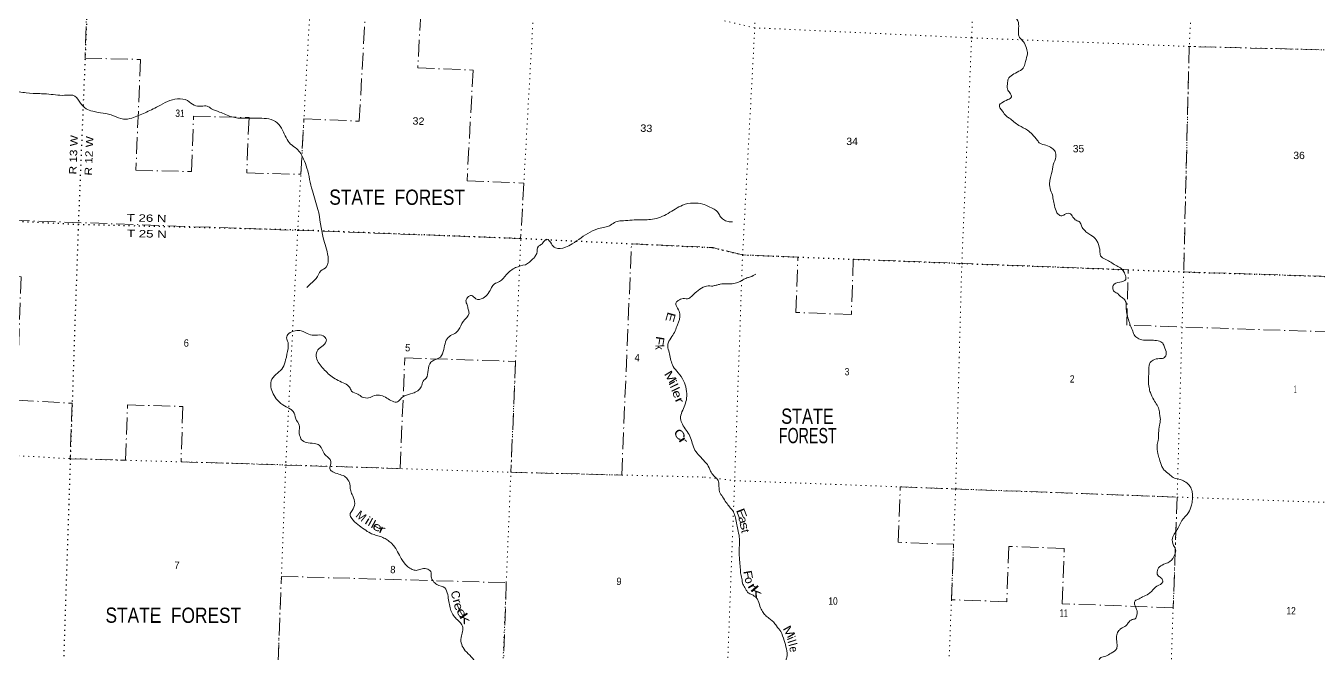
# Model space of a CAD drawing. Header units: feet. Extents: x -932108 to -739700, y 12311 to 202656.
# Drawn here: x -821515 to -790731, y 81120 to 96062 of the extents above; entities that cross this region are included whole.
import ezdxf
from ezdxf.enums import TextEntityAlignment as Align

# ---------------------------------------------------------------- set-up
doc = ezdxf.new("R2010")
doc.units = ezdxf.units.FT
doc.header["$LTSCALE"] = 80
doc.linetypes.add('DOT_DASHED', pattern=[7.7, 5, -1.2, 0.3, -1.2])
doc.linetypes.add('DOTTED', pattern=[1.5, 0.3, -1.2])
for name, color, linetype, lineweight in [('39', 7, 'Continuous', 13), ('44', 7, 'DOT_DASHED', 13), ('6', 7, 'DOTTED', 25), ('7', 7, 'DOTTED', 13)]:
    doc.layers.add(name, color=color, linetype=linetype, lineweight=lineweight)
doc.layers.add('41', color=7, linetype='Continuous')

msp = doc.modelspace()

# ---------------------------------------------------------------- linework, layer by layer
at = {"layer": '39'}
for points in [[(-798573.57, 97034.88), (-798617.42, 96921.21), (-798625.25, 96798.36), (-798620.02, 96640.81), (-798575.53, 96578.92), (-798416.56, 96565.97), (-798218.47, 96513.49), (-798120.59, 96482.24), (-798025.19, 96370.36), (-797973.45, 96282), (-797906.85, 96217.41), (-797863.46, 96054.66), (-797869.3, 95865.17), (-797845.47, 95787.76), (-797747.87, 95681.86), (-797682.06, 95526.49), (-797655.8, 95396.55), (-797703.72, 95216.42), (-797738, 95086.31), (-797860.32, 94979.08), (-798014.28, 94893), (-798114.31, 94789.13), (-798131.53, 94688.77), (-798136.4, 94596.1), (-798122.33, 94529.08), (-798060.39, 94444.45), (-798036.43, 94371.08), (-798123.19, 94305.13), (-798277.02, 94223.08), (-798320.71, 94180.03), (-798252.82, 94026.62), (-798159.44, 93914.79), (-798092.34, 93866.33), (-797859.75, 93689.7), (-797655.46, 93576.5), (-797541.43, 93480.18), (-797416.98, 93329.07), (-797360.46, 93264.79), (-797214.58, 93219.96), (-797073.61, 93147.03), (-796997.37, 93068.02), (-796979.18, 92938.32), (-797039.32, 92754.53), (-797079.98, 92547.95), (-797114.44, 92411.79), (-797127.38, 92319.37), (-797104.39, 92149.17), (-797054.63, 91996.32), (-797051.66, 91961.92), (-797019.67, 91821.71), (-796974.39, 91654.87), (-796922.46, 91572.56), (-796838.93, 91533.68), (-796744.55, 91585.27), (-796627.59, 91583.7), (-796554.12, 91480.56), (-796469.26, 91419.44), (-796409.67, 91389.37), (-796372.03, 91301.45), (-796318.21, 91215.05), (-796241.79, 91142.09), (-796144.96, 91076.57), (-796017.26, 90965.71), (-795973.7, 90873.57), (-795928.6, 90700.68), (-795913.95, 90587.23), (-795849.24, 90526.74), (-795726.09, 90464.44), (-795617.24, 90396.54), (-795500.19, 90332.42), (-795389.69, 90252.35), (-795332.47, 90145.67), (-795314.09, 90022.03), (-795457.28, 89957.81), (-795613.06, 89877.84), (-795621.47, 89801.42), (-795569.67, 89715.09), (-795515.94, 89691.24), (-795453.25, 89630.81), (-795380.36, 89574.09), (-795316.09, 89499.48), (-795301.49, 89384.02), (-795295.58, 89248.65), (-795248.84, 89063.6), (-795206.4, 88935.17), (-795148.28, 88792.15), (-795095.39, 88675.51), (-795000.71, 88606.02), (-794856.41, 88575.37), (-794733.28, 88577.65), (-794580.3, 88566.9)], [(-836051.87, 93276.66), (-835911, 93231.95), (-835700, 93262.95), (-835514, 93238.95), (-835435, 93252.95), (-835378, 93296.95), (-835298, 93297.95), (-835202, 93281.95), (-835115, 93372.95), (-835050, 93440.95), (-834916, 93448.95), (-834724, 93387.95), (-834615, 93280.95), (-834446, 93047.95), (-834294, 92935.95), (-834184, 92918.95), (-834121, 92968.95), (-834094, 93094.95), (-834065, 93200.95), (-833974, 93258.95), (-833831, 93303.95), (-833480, 93352.95), (-833259, 93415.95), (-833149, 93465.95), (-832872, 93471.95), (-832713, 93384.95), (-832579, 93299.95), (-832456, 93359.95), (-832383, 93412.95), (-832272, 93427.95), (-832172, 93441.95), (-832057, 93412.95), (-831911, 93416.95), (-831718, 93506.95), (-831507, 93578.95), (-831313, 93693.95), (-831287, 93780.95), (-831185, 93818.95), (-831061, 93797.95), (-830827, 93880.95), (-830642, 93872.95), (-830462, 93896.95), (-830430, 93980.95), (-830414, 94033.95), (-830274, 94050.95), (-830097, 94034.95), (-829959, 93971.95), (-829879, 93809.95), (-829747, 93702.95), (-829561, 93718.95), (-829382, 93753.95), (-829203, 93741.95), (-829025, 93711.95), (-828895, 93696.95), (-828760, 93781.95), (-828641, 93822.95), (-828449, 93852.95), (-828361, 93981.95), (-828335, 94103.95), (-828247, 94184.95), (-828150, 94188.95), (-827968, 94116.95), (-827842, 94147.95), (-827742, 94257.95), (-827648, 94336.95), (-827513, 94427.95), (-827371, 94447.95), (-827203, 94505.95), (-827085, 94532.95), (-826943, 94558.95), (-826833, 94543.95), (-826624, 94617.95), (-826386, 94772.95), (-826280, 94846.95), (-826009, 94913.95), (-825718, 94979.95), (-825585, 94966.95), (-825497, 94863.95), (-825390, 94784.95), (-825264, 94811.95), (-825113, 94857.95), (-824863, 94892.95), (-824502, 94903.95), (-824208, 94900.95), (-824049, 94942.95), (-823944, 94952.95), (-823783, 94900.95), (-823504, 94788.95), (-823315, 94775.95), (-823006, 94782.95), (-822643, 94787.95), (-822409, 94741.95), (-822132, 94630.95), (-821840, 94526.95), (-821506, 94466.95), (-821179, 94446.95), (-821022, 94441.95)], [(-821022, 94441.95), (-820809, 94416.95), (-820592, 94406.95), (-820345, 94386.95), (-820213, 94221.95), (-820082, 94088.95), (-819922, 94026.95), (-819424, 93920.95), (-819192, 93838.95), (-818990, 93865.95), (-818676, 93989.95), (-818367, 94143.95), (-818140, 94261.95), (-817900, 94323.95), (-817666, 94279.95), (-817505, 94169.95), (-817337, 94147.95), (-817192, 94147.95), (-817092, 94086.95), (-816902, 94008.95), (-816607, 93890.95), (-816314, 93859.95), (-815953, 93860.95), (-815726, 93842.95), (-815525, 93751.95), (-815401, 93576.95), (-815208, 93245.95), (-815062, 93130.95), (-814899, 92889.95), (-814820, 92670.95), (-814690, 92132.95), (-814558, 91688.95), (-814432, 91011.95), (-814317, 90564.95), (-814360, 90316.95), (-814485, 90223.95), (-814599, 90044.95), (-814727, 89922.95), (-814818, 89827.95)], [(-809614, 90372.95), (-809435, 90508.95), (-809394, 90555.95), (-809346, 90639.95), (-809303, 90809.95), (-809238, 90854.95), (-809162, 90938.95), (-809104, 90976.95), (-808996, 90866.95), (-808899, 90773.95), (-808663, 90787.95), (-808500, 90869.95), (-808073, 91149.95), (-807831, 91244.95), (-807691, 91272.95), (-807588, 91314.95), (-807462, 91393.95), (-807330, 91416.95), (-806924, 91441.95), (-806591, 91455.95), (-806214, 91594.95), (-805871, 91789.95), (-805613, 91841.95), (-805390, 91813.95), (-805118.62, 91696.83)], [(-804678.51, 91390.65), (-804787.15, 91400.03), (-804898.11, 91450.99), (-804964.71, 91512.84), (-805020.21, 91607.98), (-805118.62, 91696.83)], [(-812217, 83087.95), (-812314, 83115.95), (-812412, 83174.95), (-812813, 83744.95), (-812904.66, 83815.95), (-812957.99, 83847.95), (-813071.75, 83897.72), (-813185.51, 83933.27), (-813308, 83977.95), (-813452, 84070.95), (-813749, 84325.95), (-813791, 84423.95), (-813744, 84520.95), (-813681, 84681.95), (-813729, 84867.95), (-813777, 84982.95), (-813791, 85107.95), (-813842, 85251.95), (-813927, 85331.95), (-814206, 85438.95), (-814268, 85495.95), (-814258, 85605.95), (-814255, 85704.95), (-814340, 85799.95), (-814407, 85872.95), (-814510, 86058.95), (-814605, 86104.95), (-814787, 86126.95), (-814926, 86183.95), (-814984, 86278.95), (-815002, 86430.95), (-815002, 86549.95), (-815085, 86700.95), (-815145, 86876.95), (-815214, 86931.95), (-815351, 87006.95), (-815521, 87146.95), (-815676, 87462.95), (-815652, 87648.95), (-815521, 87786.95), (-815394, 87922.95), (-815326, 88104.95), (-815270, 88376.95), (-815270, 88519.95), (-815303, 88628.95), (-815253, 88730.95), (-815098, 88798.95), (-814954, 88794.95), (-814770, 88714.95), (-814613, 88693.95), (-814433, 88679.95), (-814356, 88585.95), (-814429, 88447.95), (-814558, 88344.95), (-814597, 88194.95), (-814453, 87924.95), (-814219, 87700.95), (-813918, 87539.95), (-813803, 87454.95), (-813756, 87361.95), (-813608, 87288.95), (-813500, 87219.95), (-813350, 87200.95), (-813211, 87255.95), (-813056, 87256.95), (-812915, 87194.95), (-812661, 87108.95), (-812585, 87176.95), (-812494, 87246.95), (-812300, 87311.95), (-812097, 87463.95), (-812049, 87598.95), (-811978, 87672.95), (-811933, 87856.95), (-811865, 88048.95), (-811771, 88109.95), (-811640, 88170.95), (-811561, 88354.95), (-811425, 88665.95), (-811299, 88732.95), (-811207, 88817.95), (-811099, 89020.95), (-810958, 89216.95), (-810976, 89309.95), (-811005, 89417.95), (-811031, 89509.95), (-810971, 89612.95), (-810903, 89639.95), (-810796, 89560.95), (-810624, 89575.95), (-810500, 89688.95), (-810419, 89828.95), (-810359, 89910.95), (-810232, 89969.95), (-810067, 90138.95), (-809847, 90302.95), (-809614, 90372.95)], [(-804125.74, 90148.91), (-804250.86, 90082.12), (-804342.42, 90056.68), (-804432.59, 90011.02), (-804522.89, 89961.32), (-804649.08, 89924.83), (-804816.86, 89913.84), (-804972.35, 89908.51), (-805051.7, 89886.73), (-805132.94, 89869.05), (-805169.46, 89862.09), (-805179, 89863.95)], [(-805179, 89863.95), (-805336, 89854.95), (-805501, 89758.95), (-805640, 89633.95), (-805725, 89568.95), (-805854, 89563.95), (-805977, 89516.95), (-806034, 89456.95), (-805989, 89333.95), (-805935, 89198.95), (-805992, 88940.95), (-806125, 88659.95), (-806217, 88506.95), (-806219, 88395.95), (-806182, 88246.95), (-806096, 87950.95), (-805975, 87797.95), (-805845, 87606.95), (-805785, 87408.95), (-805774, 87196.95), (-805885, 86864.95), (-805918, 86706.95), (-805875, 86571.95), (-805698, 86289.95), (-805576, 85955.95), (-805469, 85821.95), (-805344, 85678.95)], [(-794580.3, 88566.9), (-794450.6, 88520.55), (-794396.97, 88428.11), (-794351.81, 88257.23), (-794388.99, 88163.54), (-794506.82, 88136.88), (-794663.25, 88101.32), (-794744.65, 88013.02), (-794764.66, 87821.94), (-794775.28, 87608.38), (-794758.15, 87444.42), (-794727.5, 87326.44), (-794646.06, 87154.45), (-794514.83, 86896.19), (-794503.96, 86790.93), (-794488.86, 86691.6), (-794513.43, 86549.09), (-794531.25, 86364), (-794540.75, 86186.73), (-794566.96, 86056.37), (-794550.26, 85878.3), (-794513.87, 85750.06), (-794452.96, 85566.59), (-794402.99, 85486.37), (-794279.06, 85383.7), (-794186.7, 85304.19), (-794046.68, 85265.59), (-793940.99, 85226.03), (-793828.41, 85147.92), (-793753.17, 85036.66), (-793731.47, 84955.28), (-793724.66, 84783.56), (-793751.25, 84641.11), (-793816.99, 84471.62), (-793974.3, 84276.68), (-794070.78, 84091.98), (-794198.98, 83859.83), (-794178.06, 83687.68), (-794126.76, 83585.22), (-794146.49, 83468.79), (-794264.57, 83302.92), (-794371.05, 83251.7), (-794512.66, 83173.32), (-794566.78, 83053.91), (-794537.52, 82956.16), (-794456.5, 82901.21), (-794432.85, 82817.76), (-794571.18, 82715.06), (-794693.82, 82597.75), (-794770.5, 82531.49), (-794913.94, 82459.22), (-795028.73, 82400.18), (-795100.76, 82353.97), (-795095.62, 82258.97), (-795054.2, 82162.87), (-795048.36, 82025.48), (-795093.35, 81940.09), (-795160.61, 81917.94), (-795255.8, 81840.15), (-795312.46, 81769.25), (-795423.34, 81706.06), (-795475.28, 81657.21), (-795526.82, 81555.88), (-795530.49, 81436.94), (-795521.75, 81327.71), (-795528.71, 81233.09), (-795659.22, 81122.08), (-795788.49, 81051.38), (-795908.7, 81012.7), (-795980.31, 80849.43), (-796020.29, 80665.02), (-796027.09, 80509.86), (-795982.08, 80399.52), (-795912.7, 80294.49), (-795880.78, 80152.26), (-795927.05, 79959.98), (-796043.71, 79840.47), (-796133.02, 79691.87), (-796145.68, 79542.94), (-796128.86, 79368.9), (-796103.83, 79134.07), (-796123.22, 78963.15), (-796264.56, 78828.26), (-796436.19, 78692.28), (-796556.83, 78639.48), (-796674.97, 78602.74), (-796745.15, 78485.84), (-796754.68, 78373.14), (-796722.38, 78243.01), (-796671.38, 78130.47), (-796630.46, 78018.24)], [(-805344, 85678.95), (-805280.39, 85612.01), (-805206.51, 85456.39), (-805131.08, 85351.17), (-805041.11, 85259.63), (-805006.43, 85141.54), (-804987.65, 84965.42), (-804918.83, 84842.24), (-804830.16, 84708.37), (-804750.7, 84603.02), (-804657.69, 84479.1), (-804613.49, 84342.56), (-804578.16, 84180.05), (-804544.65, 84023.66), (-804515.93, 83843.19), (-804518.76, 83685.89), (-804520.45, 83500.31), (-804510.79, 83290.16), (-804493.97, 83116.12), (-804483.35, 83002.8), (-804455.39, 82862.71), (-804445.54, 82789.77), (-804422.91, 82738.63), (-804353.84, 82623.52), (-804307.39, 82559.54), (-804224.05, 82514.61), (-804113.49, 82436.57), (-804069.25, 82366.61), (-804012, 82195.36), (-803950.74, 82088.55), (-803876.77, 82001.54), (-803786.11, 81932.17), (-803707.48, 81865.19), (-803633.82, 81768.1), (-803531.05, 81633.79), (-803454.82, 81423.62), (-803394.47, 81222.01), (-803390.67, 81018.1), (-803403.3, 80935.76), (-803320.89, 80860.59), (-803134.87, 80743.91), (-802992.93, 80636.65), (-802927.33, 80539.81), (-802886.35, 80429.59), (-802916.15, 80313.47), (-803025.18, 80179.61), (-803133.56, 80001.33), (-803220.21, 79808.26), (-803228.99, 79719.75), (-803215.46, 79570.02), (-803158.92, 79310.01), (-803125.52, 79085.01), (-803111.92, 78937.29), (-803045.05, 78816.19), (-803016.75, 78752.77), (-802891.68, 78621.82), (-802784.19, 78509.56), (-802736.04, 78435.45), (-802814.78, 78302.67), (-802953.29, 78193.92), (-803101.67, 78026.96), (-803203.72, 77923.14), (-803279.75, 77812.48), (-803333.29, 77646.65), (-803341.52, 77445.12), (-803378.93, 77278.79), (-803484.82, 77181.15), (-803605.28, 77134.4), (-803694.52, 77118.97), (-803863.95, 76988.97), (-803923.8, 76879.83), (-803911.47, 76756.37), (-803876.48, 76517.2), (-803885.95, 76406.51), (-803949.89, 76295.47), (-804122.17, 76203.9), (-804238.29, 76167.11), (-804293.94, 76259.61), (-804307.91, 76395.23), (-804436.15, 76423.38), (-804560.83, 76370.7), (-804637.67, 76233.83), (-804652.85, 76068.84), (-804624.34, 75815.74), (-804586.22, 75612.79), (-804542.52, 75460.12), (-804552.73, 75325.24), (-804579.09, 75255.43), (-804595.97, 75100.58), (-804537.75, 75026.15), (-804432.24, 74980.54)], [(-805902.11, 69742.32), (-805965, 69814.95), (-805996, 69940.95), (-805952, 70063.95), (-805927, 70189.95), (-805954, 70259.95), (-806016, 70302.95), (-806075, 70335.95), (-806096, 70416.95), (-806095, 70541.95), (-806117, 70581.95), (-806201, 70606.95), (-806385, 70590.95), (-806535, 70647.95), (-806677, 70823.95), (-806829, 71039.95), (-806923, 71085.95), (-807063, 71172.95), (-807102, 71291.95), (-807102, 71430.95), (-807084, 71564.95), (-807114, 71715.95), (-807315, 72086.95), (-807449, 72358.95), (-807497, 72736.95), (-807510, 73128.95), (-807505, 73287.95), (-807576, 73371.95), (-807694, 73386.95), (-807818, 73377.95), (-807959, 73409.95), (-808141, 73484.95), (-808262, 73626.95), (-808553, 74020.95), (-808765, 74116.95), (-809434, 74290.95), (-809611, 74358.95), (-809696, 74523.95), (-809753, 74699.95), (-809889, 74864.95), (-810162, 75216.95), (-810191, 75331.95), (-810129, 75463.95), (-809921, 75614.95), (-809680, 75787.95), (-809617, 75941.95), (-809659, 76088.95), (-809781, 76431.95), (-809800, 76591.95), (-809721, 76694.95), (-809610, 76742.95), (-809543, 76806.95), (-809557, 76893.95), (-809698, 77135.95), (-809765, 77223.95), (-809840, 77252.95), (-809960, 77263.95), (-810046, 77330.95), (-810076, 77440.95), (-810155, 77649.95), (-810260, 77740.95), (-810423, 77844.95), (-810506, 77932.95), (-810534, 78032.95), (-810536, 78254.95), (-810557, 78415.95), (-810729, 78632.95), (-810879, 78846.95), (-810915, 78983.95), (-810821, 79118.95), (-810764, 79309.95), (-810830, 79463.95), (-810987, 79605.95), (-811161, 79780.95), (-811241, 80019.95), (-811196, 80239.95), (-811077, 80410.95), (-810898, 80537.95), (-810772, 80659.95), (-810785, 80776.95), (-810824, 80915.95), (-811077, 81217.95), (-811143, 81363.95), (-811140, 81530.95), (-811105, 81666.95), (-811115, 81761.95), (-811284, 81958.95), (-811409, 82199.95), (-811466, 82512.95), (-811537, 82673.95), (-811723, 82753.95), (-811816, 82838.95), (-811859, 82935.95), (-811871, 83060.95), (-811971, 83131.95), (-812106, 83119.95), (-812217, 83087.95)]]:
    msp.add_spline(points, degree=3, dxfattribs=at)
at = {"layer": '44'}
for points in [[(-787815, 105548.97), (-787979.61, 100800.14), (-788244.08, 95430.85), (-793801.43, 95570.96), (-793934.77, 90201.7), (-788424.89, 90026.72)], [(-820059, 96657.95), (-820104.76, 95292.19), (-818784.97, 95259.89), (-818892.47, 92621.73), (-817572.7, 92589.43), (-817518.95, 93908.51), (-816199.17, 93876.21), (-816252.92, 92557.13), (-814963.34, 92525.57), (-814890.74, 93843.29), (-813571.57, 93791.82), (-813427.87, 96399.81)], [(-812108.75, 96347.68), (-812179.78, 95058.52), (-810860.61, 95007.04), (-811005.87, 92370.7), (-809651.95, 92317.88), (-809727.98, 90999.84), (-822902.9, 91470.3), (-822948.28, 90150.89), (-821629.82, 90083.22), (-821730.83, 87146.19), (-820412.62, 87071.5), (-820458, 85751.95), (-819138.51, 85714.41), (-819093.14, 87033.66), (-817773.65, 86996.12), (-817819.02, 85676.87), (-812599.66, 85515.5), (-812488, 88153.24), (-809849.34, 88065.7), (-809961, 85427.95), (-807321.42, 85362.19), (-807088.16, 90872.66), (-805149.25, 90779.24)], [(-788424.89, 90026.72), (-788554.95, 85961.84), (-789874.13, 86008.58), (-789786.44, 88749.29), (-795292.1, 88932.21), (-795253.88, 90251.71), (-801804.46, 90503.26), (-801850.6, 89184.06), (-803169.59, 89235.71), (-803123.46, 90554.91), (-804442.46, 90606.56), (-805149.25, 90779.24)]]:
    msp.add_lwpolyline(points, dxfattribs=at)
for points in [[(-800684.52, 85080.69), (-794090.16, 84837.14), (-794184.45, 82198.82), (-796828.23, 82296.05), (-796777.73, 83615.09), (-798096.84, 83663.6), (-798147.34, 82344.57), (-799466.44, 82393.08), (-799415.95, 83712.12), (-800735.02, 83761.66)], [(-815427.33, 82949.07), (-810070.91, 82798.01), (-810250.33, 77460.26), (-811569.5, 77509.45), (-811603.34, 76189.79), (-814325.2, 76291.28), (-814211.52, 80273.74), (-815531, 80310.95)]]:
    msp.add_lwpolyline(points, close=True, dxfattribs=at)
at = {"layer": '6'}
for points in [[(-819632.29, 106686.12), (-819816, 102038.95), (-819828.98, 101757.84), (-820059, 96657.95), (-820052, 96586.95), (-820266, 91334.95), (-820458, 85751.95), (-820631, 80455.95), (-820813, 75192.95), (-820988, 69898.95), (-821190, 64529.95), (-821341, 60827.95)], [(-836102.41, 91911.96), (-830942, 91746.95), (-825600, 91525.95), (-823032.11, 91476.93), (-820266, 91334.95), (-815036, 91206.95), (-809727.98, 90999.84), (-805149.25, 90779.24)], [(-805149.25, 90779.24), (-804442.46, 90606.56), (-799219.95, 90402.06), (-793934.77, 90201.7), (-788424.89, 90026.72), (-783211.93, 89774.09), (-777973.17, 89573.12), (-774202.4, 89461.55)]]:
    msp.add_lwpolyline(points, dxfattribs=at)
at = {"layer": '7'}
for points in [[(-814400.6, 106496.05), (-814526, 101720.95), (-814747, 96451.95), (-815036, 91206.95), (-815320.02, 85680.06), (-815531, 80310.95), (-815682, 75020.95), (-815816, 69696.95), (-815934, 64366.95), (-816009, 60632.95)], [(-810563.12, 65075.52), (-810497, 69490.95), (-810318, 74820.95), (-810181, 80163.95), (-809961, 85427.95), (-809722, 91073.95), (-809430.98, 96241.84), (-809209, 101563.95), (-809107.37, 106304.98)], [(-803818.72, 106115.31), (-804034.42, 101415.42), (-804150.55, 96015.36), (-804442.46, 90606.56), (-804630.53, 85228.89), (-804837.11, 79839.67), (-805006.08, 74427.1), (-805160.05, 69304.64), (-805196.32, 67540.19)], [(-799911.91, 68950.04), (-799918.84, 69117.73), (-799750.51, 74247.82), (-799573.08, 79607.66), (-799365.45, 85031.15), (-799219.95, 90402.06), (-798985.59, 95776.3), (-798761.12, 101156.9), (-798482.01, 105925.18)], [(-793153.98, 105736.64), (-793507.17, 100925.21), (-793801.43, 95570.96), (-793934.77, 90201.7), (-794090.16, 84837.14), (-794281.63, 79479.74), (-794449.76, 74159.97), (-794590.43, 69010.87), (-794600.06, 68706.19)], [(-774016.7, 94859.51), (-777778.87, 94956.66), (-783018.53, 95193.98), (-788244.08, 95430.85), (-793801.43, 95570.96), (-798985.59, 95776.3), (-804150.55, 96015.36), (-804959, 96200.95)], [(-829562.76, 86173.67), (-825770, 86052.95), (-820458, 85751.95), (-815326, 85605.95), (-809961, 85427.95), (-805345, 85312.95)], [(-805345, 85312.95), (-804630.53, 85228.89), (-799365.45, 85031.15), (-794090.16, 84837.14), (-788597.02, 84642.5)]]:
    msp.add_lwpolyline(points, dxfattribs=at)

# ---------------------------------------------------------------- texts
at = {"layer": '41'}
for s, rotation, width, p in [('E', 254.518, 1.3, (-806251.79, 89148.31)), ('k', 270.79, 0.85, (-806518.43, 88404.73)), ('F', 260.603, 1.3, (-806512.16, 88575.01)), ('M', 301.578, 1.3, (-806243.89, 87648.27)), ('i', 299.137, 1.25, (-806191.58, 87516.7)), ('l', 296.038, 1.1, (-806163.91, 87444.73)), ('l', 296.197, 1.1, (-806130.51, 87357.31)), ('e', 291.595, 1.25, (-806091.33, 87255.83)), ('r', 294.626, 1.5, (-806031.36, 87102.62)), ('C', 302.118, 1.4, (-806025.73, 86274.3)), ('r', 304.116, 1.8, (-805935.18, 86134.39)), ('i', 328.688, 1.35, (-813424.54, 84194.37)), ('E', 291.274, 1.4, (-804556.65, 84408.96)), ('a', 285.243, 1.15, (-804524.34, 84270.67)), ('l', 331.65, 1.15, (-813354.54, 84150.59)), ('l', 331.444, 1.2, (-813282.28, 84102.87)), ('e', 331.408, 1.45, (-813185.23, 84043.38)), ('r', 335.687, 1.45, (-813065.48, 83978.49)), ('s', 286.78, 1.35, (-804490.61, 84123.11)), ('F', 280.114, 1.3, (-804407.91, 82969.9)), ('o', 284.783, 1.05, (-804378.44, 82832.9)), ('r', 301.711, 1.7, (-804291.42, 82655.34)), ('k', 309.656, 2.05, (-804184.58, 82529.36)), ('r', 286.531, 1.25, (-811330.31, 82331.69)), ('e', 291.194, 1.25, (-811298.42, 82200.18)), ('e', 302.025, 1.55, (-811212.67, 82030.65)), ('k', 304.796, 1.85, (-811130.09, 81891.58)), ('M', 299.395, 1.3, (-803421.28, 81581.53)), ('i', 292.936, 1.05, (-803376.98, 81441.99)), ('e', 278.066, 0.9, (-803320.51, 81199.02))]:
    msp.add_text(s, height=200, rotation=rotation, dxfattribs=dict(at, width=width)).set_placement(p, align=Align.CENTER)
for s, rotation, p in [('M', 321.739, (-813588.26, 84308.76)), ('t', 281.927, (-804469.93, 84008.65)), ('C', 283.488, (-811373.27, 82488.4)), ('l', 288.048, (-803364.41, 81372.07)), ('l', 285.283, (-803342.76, 81298.34))]:
    msp.add_text(s, height=200, rotation=rotation, dxfattribs=at).set_placement(p, align=Align.CENTER)
at = {"layer": '44'}
for s, width, p in [('STATE  FOREST', 0.85, (-814287.59, 91800.61)), ('STATE', 0.8, (-803521.7, 86582.72)), ('FOREST', 0.7, (-803578.71, 86121.44)), ('STATE  FOREST', 0.85, (-819618.4, 81843.44))]:
    msp.add_text(s, height=363, rotation=359.919, dxfattribs=dict(at, width=width)).set_placement(p)
at = {"layer": '6'}
for s, rotation, width, p in [('R 13 W', 87.667, 1.2, (-820313.47, 92519.35)), ('R 12 W', 87.667, 1.2, (-819943.46, 92494.04)), ('T 26 N', 358.598, 1.35, (-819113.81, 91406.78)), ('T 25 N', 358.598, 1.35, (-819107.45, 91032.98))]:
    msp.add_text(s, height=175, rotation=rotation, dxfattribs=dict(at, width=width)).set_placement(p)
at = {"layer": '7'}
for s, width, p in [('31', 0.85, (-817957.07, 93895.47)), ('32', 1.1, (-812309.32, 93711.94)), ('33', 1.1, (-806880.74, 93540.81)), ('6', 0.95, (-817758, 88423.95)), ('5', 0.95, (-812484.21, 88311.4)), ('4', 0.95, (-807016.56, 88075.74)), ('7', 0.95, (-817981.94, 83129.01)), ('8', 0.95, (-812837.41, 83026.17)), ('9', 0.95, (-807450.78, 82744.99))]:
    msp.add_text(s, height=175, rotation=357.541, dxfattribs=dict(at, width=width)).set_placement(p)
for s, width, p in [('34', 1.05, (-801969.27, 93222.46)), ('35', 1.05, (-796576.44, 93049.49)), ('36', 1.05, (-791322.23, 92887.98)), ('3', 0.85, (-802009.23, 87737.15)), ('2', 0.85, (-796645.67, 87563.5)), ('1', 0.4, (-791310.38, 87320.56)), ('10', 0.85, (-802398.18, 82273.73)), ('12', 0.85, (-791485.33, 82043.79)), ('11', 0.65, (-796887.41, 81987.19))]:
    msp.add_text(s, height=175, dxfattribs=dict(at, width=width)).set_placement(p)

doc.saveas('drawing.dxf')
